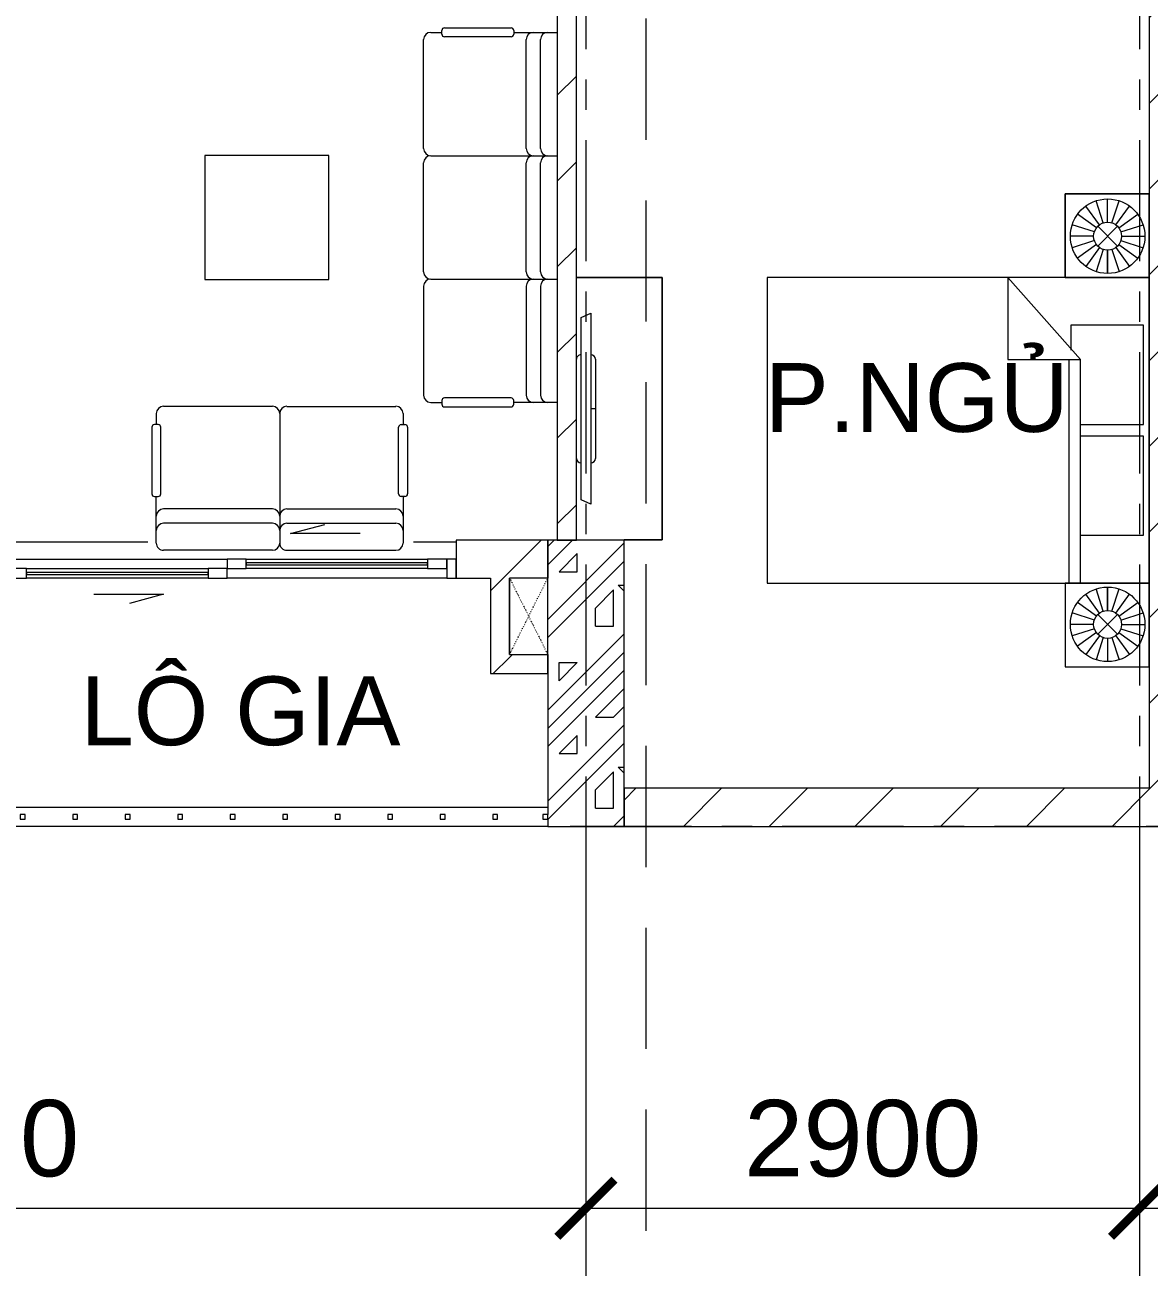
# Model space of a CAD drawing. Header units: millimetres. Extents: x -20144 to 117583, y -11426 to 48263.
# Drawn here: x 14062 to 19951, y -2309 to 4198 of the extents above; entities that cross this region are included whole.
import ezdxf

# ---------------------------------------------------------------- set-up
doc = ezdxf.new("R2010")
doc.units = ezdxf.units.MM
for name, pattern in [('Dash', [12.35, 3.175, -3.175, 0, -3, 0, -3]), ('Grid Line', [22.225, 12.7, -3.175, 3.175, -3.175]), ('HIDDEN2', [4.7625, 3.175, -1.5875])]:
    doc.linetypes.add(name, pattern=pattern)
for name, color, linetype, lineweight in [('A-DETL-GENF', 31, 'Continuous', 5), ('A-DETL-GENF-HDLN', 161, 'Dash', 5), ('CHU', 181, 'Continuous', 5), ('CUA', 31, 'Continuous', 9), ('DIM', 1, 'Continuous', 5), ('HATCH-TUONG', 152, 'Continuous', 9), ('KI-HIEU-1', 151, 'Continuous', 9), ('NET CAT', 3, 'Continuous', 5), ('NET THAY 2', 55, 'Continuous', 5), ('NET-CAT', 3, 'Continuous', 9), ('NET-THAY', 2, 'Continuous', 15), ('THIET BI', 44, 'Continuous', 5), ('TRUC', 225, 'Continuous', 5)]:
    doc.layers.add(name, color=color, linetype=linetype, lineweight=lineweight)
doc.styles.add('Arial', font='arial.ttf', dxfattribs={"height": 360})
doc.styles.add('TA1', font='arial.ttf')
doc.dimstyles.new('D_200_KTx2', dxfattribs={"dimtxt": 400, "dimasz": 300, "dimexe": 300, "dimexo": 300, "dimgap": 160, "dimtad": 1, "dimdec": 0, "dimzin": 9, "dimtxsty": 'TA1', "dimblk": 'ARCHTICK', "dimcen": 1, "dimdle": 300, "dimclrd": 256, "dimclre": 256, "dimclrt": 7, "dimadec": 0, "dimazin": 0, "dimtfac": 1, "dimtdec": 0, "dimtix": 1, "dimtmove": 1, "dimatfit": 3, "dimldrblk": 'ARCHTICK', "dimfxl": 1, "dimtolj": 1, "dimtzin": 0, "dimlwd": -1, "dimlwe": -1, "dimarcsym": 0})
pattern_1 = [(45, (0, 0), (-224.5064, 224.5064), [])]

# ---------------------------------------------------------------- blocks, each defined once
blk = doc.blocks.new('CUA LO GIA _LUA_ - CUA LO GIA _LUA_ 2400-588155-MẶT BẰNG TẦNG 24')
at = {"layer": 'CUA'}
for p, q in [((332.4, 183.9), (511.1, 231.8)), ((697.4, 183.9), (332.4, 183.9)), ((-1150, 100), (-1200, 100)), ((-1200, 100), (-1200, 0)), ((-1150, 0), (-1150, 100)), ((-1150, 100), (0, 100)), ((100, 100), (0, 100)), ((0, 100), (0, 50)), ((100, 50), (100, 100)), ((100, 100), (1050, 100)), ((1050, 80), (100, 80)), ((100, 80), (100, 70)), ((100, 70), (1050, 70)), ((1150, 100), (1050, 100)), ((1050, 100), (1050, 50)), ((1050, 70), (1050, 80)), ((1150, 50), (1150, 100)), ((1200, 100), (1150, 100)), ((1150, 100), (1150, 0)), ((1200, 0), (1200, 100)), ((-1050, 50), (-1150, 50)), ((-1150, 50), (-1150, 0)), ((-1050, 0), (-1050, 50)), ((-1050, 50), (-100, 50)), ((-100, 30), (-1050, 30)), ((-1050, 30), (-1050, 20)), ((-1050, 20), (-100, 20)), ((0, 50), (-100, 50)), ((-100, 50), (-100, 0)), ((-100, 20), (-100, 30)), ((0, 0), (0, 50)), ((0, 50), (100, 50)), ((1050, 50), (100, 50)), ((1050, 50), (1150, 50)), ((-1200, 0), (-1150, 0)), ((-1150, 0), (-1050, 0)), ((-100, 0), (-1050, 0)), ((-100, 0), (0, 0)), ((1150, 0), (0, 0)), ((1150, 0), (1200, 0)), ((-697.4, -133.9), (-332.4, -133.9)), ((-332.4, -133.9), (-511.1, -181.8))]:
    blk.add_line(p, q, dxfattribs=at)
blk = doc.blocks.new('Railing - 25mm-666288-MẶT BẰNG TẦNG 24')
at = {"layer": 'NET THAY 2'}
for p, q in [((12.5, 12.5), (-12.5, 12.5)), ((-12.5, 12.5), (-12.5, -12.5)), ((12.5, -12.5), (12.5, 12.5)), ((-12.5, -12.5), (12.5, -12.5))]:
    blk.add_line(p, q, dxfattribs=at)
blk = doc.blocks.new('Railing - Railing-632061-MẶT BẰNG TẦNG 24')
at = {"rotation": 270}
for p in [(13712.6, 49.8), (13775.5, 49.8), (14050.5, 49.8), (14325.5, 49.8), (14600.5, 49.8), (14875.5, 49.8), (15150.5, 49.8), (15425.5, 49.8), (15700.5, 49.8), (15975.5, 49.8), (16250.5, 49.8), (16525.5, 49.8), (16788, 49.8)]:
    blk.add_blockref('Railing - 25mm-666288-MẶT BẰNG TẦNG 24', p, dxfattribs=at)
blk = doc.blocks.new('X-SOFA - X-SOFA-383584-MẶT BẰNG TẦNG 24')
at = {"layer": 'THIET BI'}
for p, q in [((-658.4, 959.8), (-658.4, 978.7)), ((-644.3, 992.8), (-295.7, 992.8)), ((-281.5, 978.7), (-281.5, 959.8)), ((-753.8, 360.8), (-753.8, 931.5)), ((-716.2, 969.2), (-658.4, 969.2)), ((-295.7, 945.7), (-644.3, 945.7)), ((-281.5, 969.2), (-103.7, 969.2)), ((-216.7, 360.8), (-216.7, 931.5)), ((-141.3, 360.8), (-141.3, 931.5)), ((-103.7, 969.2), (-53.8, 969.2)), ((-1250, 325), (-1900, 325)), ((-1900, 325), (-1900, -325)), ((-1900, 325), (-1900, -325)), ((-1250, 325), (-1900, 325)), ((-1250, -325), (-1250, 325)), ((-1250, -325), (-1250, 325)), ((-753.8, -285.4), (-753.8, 285.4)), ((-716.2, 323.1), (-103.7, 323.1)), ((-216.7, -285.4), (-216.7, 285.4)), ((-141.3, -285.4), (-141.3, 285.4)), ((-103.7, 323.1), (-53.8, 323.1)), ((-1900, -325), (-1250, -325)), ((-1900, -325), (-1250, -325)), ((-716.2, -323.1), (-53.8, -323.1)), ((-753.8, -360.8), (-753.8, -931.5)), ((-216.7, -360.8), (-216.7, -931.5)), ((-141.3, -360.8), (-141.3, -931.5)), ((-716.2, -969.2), (-658.4, -969.2)), ((-658.4, -959.8), (-658.4, -978.7)), ((-295.7, -945.7), (-644.3, -945.7)), ((-281.5, -978.7), (-281.5, -959.8)), ((-103.7, -969.2), (-281.5, -969.2)), ((-53.8, -969.2), (-103.7, -969.2)), ((-644.3, -992.8), (-295.7, -992.8))]:
    blk.add_line(p, q, dxfattribs=at)
for centre, radius, start, end in [((-644.3, 978.7), 14.1, 90, 180), ((-295.7, 978.7), 14.1, 360, 90), ((-716.2, 931.5), 37.7, 90, 180), ((-644.3, 959.8), 14.1, 180, 270), ((-295.7, 959.8), 14.1, 270, 0), ((-179, 931.5), 37.7, 90, 180), ((-103.7, 931.5), 37.7, 90, 180), ((-716.2, 360.8), 37.7, 180, 270), ((-179, 360.8), 37.7, 180, 270), ((-103.7, 360.8), 37.7, 180, 270), ((-716.2, 285.4), 37.7, 90, 180), ((-179, 285.4), 37.7, 90, 180), ((-103.7, 285.4), 37.7, 90, 180), ((-716.2, -285.4), 37.7, 180, 270), ((-716.2, -360.8), 37.7, 90, 180), ((-179, -285.4), 37.7, 180, 270), ((-179, -360.8), 37.7, 90, 180), ((-103.7, -285.4), 37.7, 180, 270), ((-103.7, -360.8), 37.7, 90, 180), ((-716.2, -931.5), 37.7, 180, 270), ((-644.3, -959.8), 14.1, 90, 180), ((-295.7, -959.8), 14.1, 360, 90), ((-179, -931.5), 37.7, 180, 270), ((-103.7, -931.5), 37.7, 180, 270), ((-644.3, -978.7), 14.1, 180, 270), ((-295.7, -978.7), 14.1, 270, 0)]:
    blk.add_arc(centre, radius, start, end, dxfattribs=at)
blk = doc.blocks.new('X-SOFA - X-SOFA-383854-MẶT BẰNG TẦNG 24')
at = {"layer": 'THIET BI'}
for p, q in [((-658.4, 636.7), (-658.4, 655.6)), ((-644.3, 669.7), (-295.7, 669.7)), ((-281.5, 655.6), (-281.5, 636.7)), ((-753.8, 37.7), (-753.8, 608.5)), ((-716.2, 646.2), (-658.4, 646.2)), ((-295.7, 622.6), (-644.3, 622.6)), ((-281.5, 646.2), (-103.7, 646.2)), ((-216.7, 37.7), (-216.7, 608.5)), ((-141.3, 37.7), (-141.3, 608.5)), ((-103.7, 646.2), (-37.7, 646.2)), ((0, 37.7), (0, 608.5)), ((-716.2, 0), (-103.7, 0)), ((-103.7, 0), (-37.7, 0)), ((-753.8, -37.7), (-753.8, -608.5)), ((-216.7, -37.7), (-216.7, -608.5)), ((-141.3, -37.7), (-141.3, -608.5)), ((0, -37.7), (0, -608.5)), ((-716.2, -646.2), (-658.4, -646.2)), ((-658.4, -636.7), (-658.4, -655.6)), ((-295.7, -622.6), (-644.3, -622.6)), ((-281.5, -655.6), (-281.5, -636.7)), ((-103.7, -646.2), (-281.5, -646.2)), ((-37.7, -646.2), (-103.7, -646.2)), ((-644.3, -669.7), (-295.7, -669.7))]:
    blk.add_line(p, q, dxfattribs=at)
for centre, radius, start, end in [((-644.3, 655.6), 14.1, 90, 180), ((-295.7, 655.6), 14.1, 0, 90), ((-716.2, 608.5), 37.7, 90, 180), ((-644.3, 636.7), 14.1, 180, 270), ((-295.7, 636.7), 14.1, 270, 0), ((-179, 608.5), 37.7, 90, 180), ((-103.7, 608.5), 37.7, 90, 180), ((-37.7, 608.5), 37.7, 360, 90), ((-716.2, 37.7), 37.7, 180, 270), ((-179, 37.7), 37.7, 180, 270), ((-103.7, 37.7), 37.7, 180, 270), ((-37.7, 37.7), 37.7, 270, 0), ((-716.2, -37.7), 37.7, 90, 180), ((-179, -37.7), 37.7, 90, 180), ((-103.7, -37.7), 37.7, 90, 180), ((-37.7, -37.7), 37.7, 360, 90), ((-716.2, -608.5), 37.7, 180, 270), ((-644.3, -636.7), 14.1, 90, 180), ((-295.7, -636.7), 14.1, 360, 90), ((-179, -608.5), 37.7, 180, 270), ((-103.7, -608.5), 37.7, 180, 270), ((-37.7, -608.5), 37.7, 270, 0), ((-644.3, -655.6), 14.1, 180, 270), ((-295.7, -655.6), 14.1, 270, 0)]:
    blk.add_arc(centre, radius, start, end, dxfattribs=at)
blk = doc.blocks.new('X-GIUONG - X-GIUONG-V2-MẶT BẰNG TẦNG 24')
at = {"layer": 'THIET BI'}
for p, q in [((-800, 0), (-1239, 0)), ((-1239, 0), (-1239, -439)), ((-1239, 0), (-800, 0)), ((-1239, -439), (-1239, 0)), ((-1059.6, -158.2), (-1131.2, -59.5)), ((-1039.2, -147.8), (-1076.9, -31.8)), ((-1016.6, -144.2), (-1016.6, -22.2)), ((-993.9, -147.8), (-956.3, -31.8)), ((-973.5, -158.2), (-901.9, -59.5)), ((-800, -439), (-800, 0)), ((800, 0), (-800, 0)), ((-800, 0), (-800, -2000)), ((800, 0), (-800, 0)), ((-800, 0), (-800, -439)), ((-800, 0), (-800, -2000)), ((-550, -30), (-550, -410)), ((-30, -30), (-550, -30)), ((-30, -360), (-30, -30)), ((30, -30), (30, -360)), ((550, -30), (30, -30)), ((550, -360), (550, -30)), ((1239, 0), (800, 0)), ((800, 0), (800, -439)), ((800, -2000), (800, 0)), ((1239, 0), (800, 0)), ((800, 0), (800, -439)), ((800, -2000), (800, 0)), ((973.5, -158.2), (901.9, -59.5)), ((993.9, -147.8), (956.3, -31.8)), ((1016.6, -144.2), (1016.6, -22.2)), ((1039.2, -147.8), (1076.9, -31.8)), ((1059.6, -158.2), (1131.2, -59.5)), ((1239, -439), (1239, 0)), ((1239, -439), (1239, 0)), ((-1075.8, -174.4), (-1174.4, -102.7)), ((-957.4, -174.4), (-858.7, -102.7)), ((957.4, -174.4), (858.7, -102.7)), ((1075.8, -174.4), (1174.4, -102.7)), ((-1086.1, -194.8), (-1202.1, -157.1)), ((-1068.3, -269.1), (-964.8, -165.6)), ((-1068.3, -165.6), (-964.8, -269.1)), ((-947, -194.8), (-831, -157.1)), ((947, -194.8), (831, -157.1)), ((1068.3, -269.1), (964.8, -165.6)), ((1068.3, -165.6), (964.8, -269.1)), ((1086.1, -194.8), (1202.1, -157.1)), ((-1089.7, -217.4), (-1211.7, -217.4)), ((-1086.1, -240), (-1202.1, -277.7)), ((-947, -240), (-831, -277.7)), ((-943.4, -217.4), (-821.4, -217.4)), ((-821.4, -217.4), (-943.4, -217.4)), ((943.4, -217.4), (821.4, -217.4)), ((821.4, -217.4), (943.4, -217.4)), ((947, -240), (831, -277.7)), ((1086.1, -240), (1202.1, -277.7)), ((1089.7, -217.4), (1211.7, -217.4)), ((-1075.8, -260.4), (-1174.4, -332.1)), ((-1059.6, -276.6), (-1131.2, -375.2)), ((-1039.2, -287), (-1076.9, -402.9)), ((-1016.6, -290.5), (-1016.6, -412.5)), ((-993.9, -287), (-956.3, -402.9)), ((-973.5, -276.6), (-901.9, -375.2)), ((-957.4, -260.4), (-858.7, -332.1)), ((957.4, -260.4), (858.7, -332.1)), ((973.5, -276.6), (901.9, -375.2)), ((993.9, -287), (956.3, -402.9)), ((1016.6, -290.5), (1016.6, -412.5)), ((1039.2, -287), (1076.9, -402.9)), ((1059.6, -276.6), (1131.2, -375.2)), ((1075.8, -260.4), (1174.4, -332.1)), ((-370, -360), (-800, -740)), ((-370, -740), (-370, -360)), ((800, -360), (-370, -360)), ((-1239, -439), (-800, -439)), ((-800, -439), (-1239, -439)), ((-550, -410), (-420, -410)), ((-370, -420), (800, -420)), ((800, -439), (1239, -439)), ((800, -439), (1239, -439)), ((-800, -740), (-370, -740)), ((-800, -2000), (800, -2000)), ((-800, -2000), (800, -2000))]:
    blk.add_line(p, q, dxfattribs=at)
for centre, radius in [((-1016.6, -217.4), 195.1), ((1016.6, -217.4), 195.1), ((-1016.6, -217.4), 73.2), ((1016.6, -217.4), 73.2)]:
    blk.add_circle(centre, radius, dxfattribs=at)
blk = doc.blocks.new('X-TV - X-TV-407426-MẶT BẰNG TẦNG 24')
at = {"layer": 'THIET BI'}
for p, q in [((1374.6, 450), (0, 450)), ((0, 450), (0, 0)), ((0, 450), (1374.6, 450)), ((0, 0), (0, 450)), ((1374.6, 250.1), (1374.6, 450)), ((1374.6, 450), (1374.6, 250.1)), ((187.3, 75), (1187.3, 75)), ((209.8, 25), (187.3, 75)), ((427.3, 100), (947.3, 100)), ((687.3, 100), (687.3, 75)), ((1187.3, 75), (1164.8, 25)), ((1164.8, 25), (209.8, 25))]:
    blk.add_line(p, q, dxfattribs=at)
for centre, start_param, end_param in [((427.3, 75), 0, 1.570796), ((947.3, 75), 4.712389, 6.283185), ((427.3, 25), 1.570796, 3.141593), ((947.3, 25), 3.141593, 4.712389)]:
    blk.add_ellipse(centre, major_axis=(0, 25), ratio=0.9, start_param=start_param, end_param=end_param, dxfattribs=at)
blk = doc.blocks.new('Family2 - Family1 2-698461-MẶT BẰNG TẦNG 24')
at = {"layer": 'A-DETL-GENF'}
for p, q in [((200, 400.8), (0, 400.8)), ((0, 400.8), (0, 0)), ((200, 0), (200, 400.8)), ((0, 0), (200, 0))]:
    blk.add_line(p, q, dxfattribs=at)
at = {"layer": 'A-DETL-GENF-HDLN'}
for p, q in [((0, 400.8), (200, 0.8)), ((0, 0), (200, 400))]:
    blk.add_line(p, q, dxfattribs=at)
blk = doc.blocks.new('_ARCHTICK')
at = {"color": 0, "linetype": 'ByBlock', "const_width": 0.15}
blk.add_lwpolyline([(-0.5, -0.5), (0.5, 0.5)], dxfattribs=at)
blk = doc.blocks.new('*D264')
at = {"layer": 'Defpoints', "color": 0, "transparency": 16777216}
for p in [(10450.5, -0.1), (17000.5, -0.1), (17000.5, -2000.1)]:
    blk.add_point(p, dxfattribs=at)
at = {"layer": 'DIM', "transparency": 16777216}
for p, q in [((10450.5, -300.1), (10450.5, -2300.1)), ((17000.5, -300.1), (17000.5, -2300.1)), ((10150.5, -2000.1), (17300.5, -2000.1))]:
    blk.add_line(p, q, dxfattribs=at)
at = {"layer": 'DIM', "transparency": 16777216, "xscale": 300, "yscale": 300, "zscale": 300, "rotation": 180}
blk.add_blockref('_ARCHTICK', (10450.5, -2000.1), dxfattribs=at)
at = {"layer": 'DIM', "transparency": 16777216, "xscale": 300, "yscale": 300, "zscale": 300}
blk.add_blockref('_ARCHTICK', (17000.5, -2000.1), dxfattribs=at)
at = {"layer": 'DIM', "color": 7, "transparency": 16777216, "insert": (13725.5, -1635.8), "char_height": 400, "attachment_point": 5, "style": 'TA1'}
blk.add_mtext('\\A1;6550', dxfattribs=at)
blk = doc.blocks.new('*D265')
at = {"layer": 'Defpoints', "color": 0, "transparency": 16777216}
for p in [(17000.5, -0.1), (19900.5, -0.1), (19900.5, -2000.1)]:
    blk.add_point(p, dxfattribs=at)
at = {"layer": 'DIM', "transparency": 16777216}
for p, q in [((17000.5, -300.1), (17000.5, -2300.1)), ((19900.5, -300.1), (19900.5, -2300.1)), ((16700.5, -2000.1), (20200.5, -2000.1))]:
    blk.add_line(p, q, dxfattribs=at)
at = {"layer": 'DIM', "transparency": 16777216, "xscale": 300, "yscale": 300, "zscale": 300, "rotation": 180}
blk.add_blockref('_ARCHTICK', (17000.5, -2000.1), dxfattribs=at)
at = {"layer": 'DIM', "transparency": 16777216, "xscale": 300, "yscale": 300, "zscale": 300}
blk.add_blockref('_ARCHTICK', (19900.5, -2000.1), dxfattribs=at)
at = {"layer": 'DIM', "color": 7, "transparency": 16777216, "insert": (18450.5, -1635.8), "char_height": 400, "attachment_point": 5, "style": 'TA1'}
blk.add_mtext('\\A1;2900', dxfattribs=at)
blk = doc.blocks.new('*D266')
at = {"layer": 'Defpoints', "color": 0, "transparency": 16777216}
for p in [(19900.5, -0.1), (23450.5, -0.1), (23450.5, -2000.1)]:
    blk.add_point(p, dxfattribs=at)
at = {"layer": 'DIM', "transparency": 16777216}
for p, q in [((19900.5, -300.1), (19900.5, -2300.1)), ((23450.5, -300.1), (23450.5, -2300.1)), ((19600.5, -2000.1), (23750.5, -2000.1))]:
    blk.add_line(p, q, dxfattribs=at)
at = {"layer": 'DIM', "transparency": 16777216, "xscale": 300, "yscale": 300, "zscale": 300, "rotation": 180}
blk.add_blockref('_ARCHTICK', (19900.5, -2000.1), dxfattribs=at)
at = {"layer": 'DIM', "transparency": 16777216, "xscale": 300, "yscale": 300, "zscale": 300}
blk.add_blockref('_ARCHTICK', (23450.5, -2000.1), dxfattribs=at)
at = {"layer": 'DIM', "color": 7, "transparency": 16777216, "insert": (21675.5, -1635.7), "char_height": 400, "attachment_point": 5, "style": 'TA1'}
blk.add_mtext('\\A1;3550', dxfattribs=at)

msp = doc.modelspace()

# ---------------------------------------------------------------- hatches: boundary and pattern name
at = {"layer": 'HATCH-TUONG', "lineweight": 5}
h = msp.add_hatch(dxfattribs=at)
h.set_pattern_fill('FP_2', color=256, style=0, pattern_type=2)
h.set_pattern_definition(pattern_1)
h.paths.add_polyline_path([(20150.5, 199.9), (20150.5, 9600), (19950.5, 9600), (19950.5, 199.9)], flags=0)
h = msp.add_hatch(dxfattribs=at)
h.set_pattern_fill('FP_2', color=256, style=0, pattern_type=2)
h.set_pattern_definition(pattern_1)
h.paths.add_polyline_path([(16850.5, 1499.9), (16950.5, 1499.9), (16950.5, 7999.9), (16850.5, 7999.9), (16850.5, 3083.2)], flags=0)
h = msp.add_hatch(dxfattribs=at)
h.set_pattern_fill('FP_2', color=256, style=0, pattern_type=2)
h.set_pattern_definition(pattern_1)
h.paths.add_polyline_path([(16500.5, 1299.9), (16800.5, 1300.8), (16800.5, 1499.9), (16321.3, 1499.9), (16321.3, 1299.9)], flags=0)
h.paths.add_polyline_path([(13921.3, 1299.9), (13921.3, 1499.9), (13700.1, 1499.9), (13700.1, 1299.9)], flags=0)
h = msp.add_hatch(dxfattribs=at)
h.set_pattern_fill('FP_2', color=256, style=0, pattern_type=2)
h.set_pattern_definition(pattern_1)
h.paths.add_polyline_path([(16600.5, 799.9), (16600.5, 1299.9), (16500.5, 1299.9), (16500.5, 799.9)], flags=0)
h = msp.add_hatch(dxfattribs=at)
h.set_pattern_fill('FP_2', color=256, style=0, pattern_type=2)
h.set_pattern_definition(pattern_1)
h.paths.add_polyline_path([(16800.5, 799.9), (16800.5, 899.9), (16600.5, 899.9), (16600.5, 799.9)], flags=0)
h = msp.add_hatch(dxfattribs=at)
h.set_pattern_fill('FP_2', color=256, style=0, pattern_type=2)
h.set_pattern_definition(pattern_1)
h.paths.add_polyline_path([(20150.5, -0.1), (20150.5, 199.9), (17200.5, 199.9), (17200.5, -0.1), (17761.5, -0.1)], flags=0)
at = {"layer": 'NET CAT'}
h = msp.add_hatch(dxfattribs=at)
h.set_pattern_fill('FP_1', color=256, style=0, pattern_type=2)
h.set_pattern_definition([(45, (95.25, 0), (-476.246, 476.246), []), (45, (190.5, 0), (-476.246, 476.246), []), (45, (0, 0), (-476.246, 476.246), []), (45, (476.25, 0), (-476.246, 476.246), []), (45, (571.5, 0), (-476.246, 476.246), []), (0, (381, 95.25), (0, 952.5), [95.25, -857.25]), (0, (476.25, 190.5), (0, 952.5), [95.25, -857.25]), (45, (381, 95.25), (0, 952.49), [134.684, -1212.34]), (45, (476.25, 95.25), (0, 952.49), [134.684, -1212.34]), (0, (381, 95.25), (0, 952.5), [95.25, -857.25]), (90, (-95.25, 95.25), (-952.5, 6e-14), [95.25, -857.25]), (90, (0, 95.25), (-952.5, 6e-14), [190.5, -762]), (45, (-95.25, 190.5), (0, 952.49), [134.684, -1212.34]), (90, (762, 381), (-952.5, 6e-14), [95.25, -857.25]), (0, (666.75, 381), (0, 952.5), [95.25, -857.25]), (45, (666.75, 381), (0, 952.49), [134.683, -1212.34]), (0, (857.25, 95.25), (0, 952.5), [95.25, -857.25]), (0, (857.25, 571.5), (0, 952.5), [95.25, -857.25]), (90, (1047.75, 666.75), (-952.5, 6e-14), [95.25, -857.25]), (45, (857.25, 571.5), (0, 952.49), [269.367, -1077.66]), (45, (952.5, 571.5), (0, 952.49), [134.683, -1212.34]), (45, (1143, 762), (0, 952.49), [134.684, -1212.34]), (0, (1143, 857.25), (0, 952.5), [95.25, -857.25]), (90, (1143, 762), (-952.5, 6e-14), [95.25, -857.25]), (0, (476.25, 762), (0, 952.5), [95.25, -857.25]), (0, (666.75, 857.25), (0, 952.5), [95.25, -857.25]), (90, (571.5, 762), (-952.5, 6e-14), [95.25, -857.25]), (90, (666.75, 762), (-952.5, 6e-14), [95.25, -857.25]), (45, (476.25, 762), (0, 952.49), [134.684, -1212.34]), (45, (666.75, 762), (0, 952.49), [134.683, -1212.34]), (135, (119, 214.8), (-952.49, 6e-14), [134.684, -1212.34]), (135, (238.1, 333.4), (-952.49, 6e-14), [134.684, -1212.34]), (135, (309.56, 404.8), (-952.49, 6e-14), [134.684, -1212.34]), (135, (333.4, 428.6), (-952.49, 6e-14), [134.683, -1212.34]), (135, (381, 476.25), (-952.49, 6e-14), [134.683, -1212.34]), (135, (404.8, 500.06), (-952.49, 6e-14), [134.684, -1212.34]), (135, (476.25, 571.5), (-952.49, 6e-14), [134.683, -1212.34]), (135, (523.9, 619.1), (-952.49, 6e-14), [134.684, -1212.34]), (45, (119, 214.8), (0, 952.49), [95.25, -1251.776]), (45, (238.1, 333.4), (0, 952.49), [67.36, -1279.665]), (45, (404.8, 500.06), (0, 952.49), [67.36, -1279.665]), (45, (309.56, 595.3), (0, 952.49), [67.36, -1279.665]), (45, (476.25, 571.5), (0, 952.49), [67.36, -1279.665]), (45, (381, 666.75), (0, 952.49), [67.36, -1279.665]), (0, (24.2, 309.5), (0, 952.5), [190.043, -762.457]), (0, (238.1, 523.9), (0, 952.5), [95.25, -857.25])])
h.paths.add_polyline_path([(17200.5, -0.1), (17200.5, 1499.9), (16800.5, 1499.9), (16800.5, -0.1)], flags=0)

# ---------------------------------------------------------------- linework, layer by layer
at = {"layer": 'KI-HIEU-1', "linetype": 'HIDDEN2', "ltscale": 200}
msp.add_line((17315.5, -7833.5), (17315.5, 45196.8), dxfattribs=at)
at = {"layer": 'NET CAT', "lineweight": 13}
for p, q in [((17200.5, 1499.9), (16800.5, 1499.9)), ((16800.5, 1499.9), (16800.5, 1300.8)), ((17200.5, -0.1), (17200.5, 1499.9)), ((16800.5, 899.9), (16800.5, 62.3)), ((16800.5, 37.3), (16800.5, -0.1)), ((16800.5, -0.1), (17200.5, -0.1))]:
    msp.add_line(p, q, dxfattribs=at)
at = {"layer": 'NET-CAT', "lineweight": 15}
for p, q in [((16850.5, 7999.9), (16850.5, 1499.9)), ((16950.5, 1499.9), (16950.5, 7899.9)), ((19950.5, 4280), (19950.5, 199.9)), ((16800.5, 1499.9), (16321.3, 1499.9)), ((16321.3, 1499.9), (16321.3, 1299.9)), ((16800.5, 1300.8), (16800.5, 1499.9)), ((16850.5, 1499.9), (16950.5, 1499.9)), ((16321.3, 1299.9), (16500.5, 1299.9)), ((16500.5, 1299.9), (16500.5, 799.9)), ((16600.5, 899.9), (16600.5, 1299.9)), ((16800.5, 799.9), (16800.5, 899.9)), ((16500.5, 799.9), (16600.5, 799.9)), ((16600.5, 799.9), (16800.5, 799.9)), ((19950.5, 199.9), (17200.5, 199.9)), ((17200.5, 199.9), (17200.5, -0.1)), ((17200.5, -0.1), (20150.5, -0.1))]:
    msp.add_line(p, q, dxfattribs=at)
at = {"layer": 'NET-THAY', "lineweight": 9}
for p, q in [((13921.3, 1489.9), (14706.7, 1489.9)), ((16097.9, 1489.9), (16321.3, 1489.9)), ((13700.1, 99.9), (16800.5, 99.9)), ((16800.5, -0.1), (13700.1, -0.1))]:
    msp.add_line(p, q, dxfattribs=at)
at = {"layer": 'TRUC', "linetype": 'Grid Line', "ltscale": 50}
for p, q in [((17000.5, 43599.9), (17000.5, -4500.1)), ((19900.5, 43599.9), (19900.5, -4500.1)), ((42000.5, -0.1), (-12092.4, -0.1))]:
    msp.add_line(p, q, dxfattribs=at)

# ---------------------------------------------------------------- block references
at = {"lineweight": 9}
for name, p in [('X-SOFA - X-SOFA-383584-MẶT BẰNG TẦNG 24', (16904.3, 3189.7)), ('Railing - Railing-632061-MẶT BẰNG TẦNG 24', (0, 0))]:
    msp.add_blockref(name, p, dxfattribs=at)
for name, p, rotation in [('X-GIUONG - X-GIUONG-V2-MẶT BẰNG TẦNG 24', (19950.5, 2074.6), 270), ('X-TV - X-TV-407426-MẶT BẰNG TẦNG 24', (16950.5, 2874.6), 270), ('X-SOFA - X-SOFA-383854-MẶT BẰNG TẦNG 24', (15396.8, 1446.2), 270), ('CUA LO GIA _LUA_ - CUA LO GIA _LUA_ 2400-588155-MẶT BẰNG TẦNG 24', (15121.3, 1399.9), 180)]:
    msp.add_blockref(name, p, dxfattribs=dict(at, rotation=rotation))
at = {"lineweight": 5}
msp.add_blockref('Family2 - Family1 2-698461-MẶT BẰNG TẦNG 24', (16600.5, 899.9), dxfattribs=at)

# ---------------------------------------------------------------- texts
at = {"layer": 'CHU', "color": 7, "char_height": 360, "attachment_point": 3, "line_spacing_factor": 0.936439, "style": 'Arial'}
for s, insert, width in [('\\pt2540.0016,5079.9996,7620.0012,10159.9992,12700.0008,15239.9988,17780.0004,20319.9984,22860,25400.0016,27939.9996,30480.0012,33019.9992,35560.0008,38099.9988,40640.0004,43179.9984,45720,48260.0016,50799.9996,53340.0012,55879.9992,58420.0008,60959.9988,63500.0004,66039.9984,68580,71120.0016,73659.9996,76200.0012,78739.9992,81280.0008;P.NGỦ', (19529.5, 2426.3), 1577.62), ('\\pt2540.0016,5079.9996,7620.0012,10159.9992,12700.0008,15239.9988,17780.0004,20319.9984,22860,25400.0016,27939.9996,30480.0012,33019.9992,35560.0008,38099.9988,40640.0004,43179.9984,45720,48260.0016,50799.9996,53340.0012,55879.9992,58420.0008,60959.9988,63500.0004,66039.9984,68580,71120.0016,73659.9996,76200.0012,78739.9992,81280.0008;LÔ GIA', (16029.4, 785.2), 1644.28)]:
    msp.add_mtext(s, dxfattribs=dict(at, insert=insert, width=width))

# ---------------------------------------------------------------- dimensions: what is measured, and where the dimension line sits
at = {"layer": 'DIM'}
for base, p1, p2, picture, middle in [((17000.5, -2000.1), (10450.5, -0.1), (17000.5, -0.1), '*D264', (13725.5, -1635.8)), ((19900.5, -2000.1), (17000.5, -0.1), (19900.5, -0.1), '*D265', (18450.5, -1635.8)), ((23450.5, -2000.1), (19900.5, -0.1), (23450.5, -0.1), '*D266', (21675.5, -1635.7))]:
    dim = msp.add_linear_dim(base=base, p1=p1, p2=p2, dimstyle='D_200_KTx2', dxfattribs=at)
    dim.commit()
    dim.dimension.update_dxf_attribs({"geometry": picture, "text_midpoint": middle})

doc.saveas('drawing.dxf')
